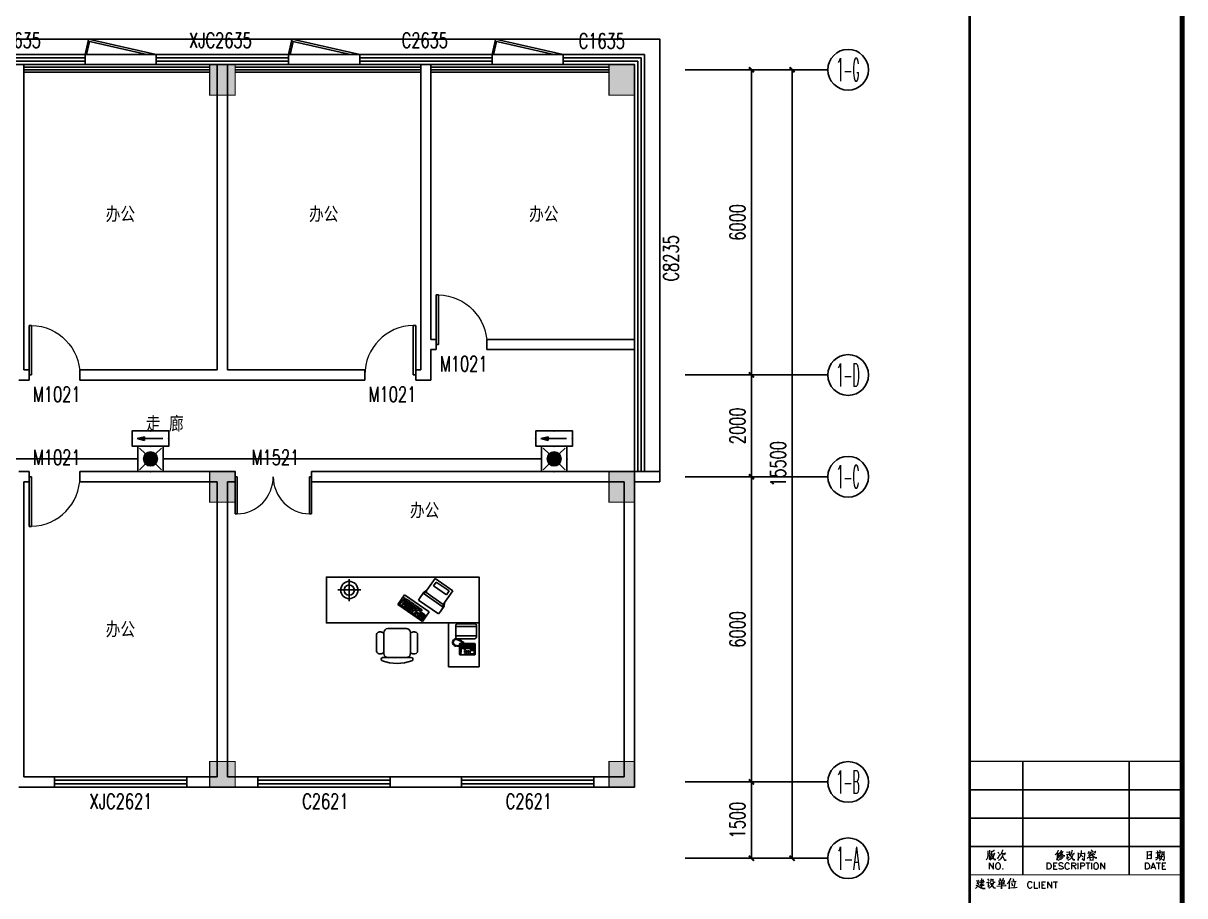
# Model space of a CAD drawing. Extents: x -6243262 to 3079315, y -2914302 to 172723.
# Drawn here: x -5692997 to -5670164, y -731494 to -714343 of the extents above; entities that cross this region are included whole.
import ezdxf
from ezdxf.enums import TextEntityAlignment as Align

# ---------------------------------------------------------------- set-up
doc = ezdxf.new("R2010")
doc.units = 0
doc.header["$LTSCALE"] = 1000
doc.linetypes.add('DASH', pattern=[0.35, 0.25, -0.1])
for name, color, linetype in [('0-柱2', 6, 'Continuous'), ('0-柱网', 2, 'Continuous'), ('0-铝板', 32, 'Continuous'), ('AXIS_TEXT', 7, 'Continuous'), ('EQUIP-应急', 3, 'Continuous'), ('fur', 253, 'Continuous'), ('PUB_TITLE', 4, 'Continuous'), ('WINDOW', 4, 'Continuous'), ('WINDOW_TEXT', 7, 'Continuous'), ('WIRE-应急', 1, 'DASH')]:
    doc.layers.add(name, color=color, linetype=linetype)
doc.styles.add('-宋体', font='', dxfattribs={"width": 0.8})
doc.styles.add('_TCH_AXIS', font='COMPLEX', dxfattribs={"bigfont": 'GBCBIG'})
doc.styles.add('_TCH_DIM', font='SIMPLEX', dxfattribs={"bigfont": 'GBCBIG'})
doc.styles.add('_TCH_DIM_T3', font='SIMPLEX', dxfattribs={"width": 0.705882, "bigfont": 'GBCBIG'})
doc.styles.add('_TCH_WINDOW', font='SIMPLEX', dxfattribs={"height": 3.5, "bigfont": 'GBCBIG'})
doc.styles.add('_TEL_DIM', font='SIMPLEX', dxfattribs={"width": 0.8, "height": 3.5, "bigfont": 'HZTXT'})
doc.styles.add('COMPLEX', font='COMPLEX')
doc.styles.get('-宋体').set_extended_font_data('SimSun')
doc.dimstyles.new('_TCH_ARCH&&100', dxfattribs={"dimtxt": 297.5, "dimasz": 100, "dimexe": 250, "dimexo": 300, "dimgap": 126.25, "dimtad": 1, "dimdec": 0, "dimzin": 0, "dimdsep": 46, "dimtxsty": '_TCH_DIM_T3', "dimblk": 'ARCHTICK', "dimcen": 0.09, "dimclrt": 7, "dimazin": 2, "dimtfac": 1, "dimtdec": 0, "dimtix": 1, "dimtmove": 2, "dimatfit": 3, "dimfxl": 0, "dimtolj": 1, "dimtzin": 0, "dimarcsym": 0})

# ---------------------------------------------------------------- blocks, each defined once
blk = doc.blocks.new('TQ')
at = {"layer": 'PUB_TITLE'}
for p, q in [((1747801, -782596), (1747801, -784828)), ((1749891, -782596), (1749891, -784828)), ((1746756, -783153), (1750936, -783153)), ((1746756, -783710), (1750936, -783710)), ((1746756, -784267), (1750936, -784267))]:
    blk.add_line(p, q, dxfattribs=at)
for points, const_width in [([(1746756, -758772), (1746756, -798756)], 48.8), ([(1746756, -782596), (1750936, -782596)], 24.4), ([(1746756, -784825), (1750936, -784825)], 24.4)]:
    blk.add_lwpolyline(points, dxfattribs=dict(at, const_width=const_width))
blk.add_lwpolyline([(1746756, -798756), (1750936, -798756), (1750936, -758772), (1746756, -758772)], close=True, dxfattribs=at)
at = {"layer": 'PUB_TITLE', "color": 140, "lineweight": 0}
for points in [[(1747112, -784352), (1747117, -784365), (1747117, -784405), (1747117, -784434), (1747113, -784460), (1747109, -784480), (1747102, -784503), (1747092, -784520), (1747083, -784532)], [(1747117, -784449), (1747151, -784446), (1747148, -784441), (1747148, -784515), (1747146, -784504), (1747146, -784491)], [(1747118, -784419), (1747166, -784413)], [(1747182, -784355), (1747186, -784372), (1747186, -784393), (1747182, -784421), (1747179, -784447), (1747174, -784470), (1747170, -784491), (1747163, -784510), (1747154, -784526), (1747145, -784537)], [(1747146, -784342), (1747150, -784352), (1747150, -784414)], [(1747198, -784417), (1747250, -784406), (1747247, -784401), (1747239, -784422), (1747228, -784449), (1747219, -784469), (1747207, -784490), (1747191, -784510), (1747174, -784524), (1747161, -784536)], [(1747245, -784345), (1747242, -784350), (1747211, -784367), (1747189, -784375)], [(1747195, -784439), (1747242, -784523), (1747273, -784524), (1747243, -784521), (1747235, -784511)], [(1747297, -784490), (1747311, -784504), (1747354, -784419)], [(1747334, -784413), (1747332, -784401), (1747313, -784378)], [(1747406, -784416), (1747406, -784427), (1747402, -784444), (1747393, -784466), (1747383, -784483), (1747373, -784502), (1747361, -784515), (1747347, -784528), (1747332, -784539), (1747321, -784546)], [(1747405, -784337), (1747403, -784347), (1747391, -784380), (1747378, -784411), (1747369, -784427), (1747358, -784441)], [(1747380, -784409), (1747382, -784409), (1747464, -784400), (1747457, -784393), (1747449, -784413), (1747434, -784434)], [(1747398, -784454), (1747411, -784474), (1747430, -784510), (1747444, -784537), (1747477, -784539), (1747446, -784532), (1747434, -784521)], [(1748498, -784339), (1748496, -784348), (1748481, -784375), (1748481, -784378), (1748468, -784398), (1748457, -784414), (1748446, -784427), (1748435, -784439)], [(1748475, -784394), (1748475, -784539), (1748472, -784526), (1748475, -784502)], [(1748592, -784474), (1748587, -784485), (1748569, -784502), (1748553, -784515), (1748536, -784523), (1748520, -784532), (1748505, -784539), (1748493, -784543)], [(1748500, -784400), (1748500, -784495), (1748498, -784483), (1748500, -784475)], [(1748542, -784373), (1748549, -784375), (1748598, -784368), (1748595, -784365), (1748578, -784388), (1748564, -784408), (1748550, -784421), (1748536, -784433), (1748521, -784444), (1748512, -784450)], [(1748557, -784342), (1748546, -784367), (1748536, -784386), (1748525, -784401), (1748523, -784405), (1748514, -784416)], [(1748577, -784454), (1748574, -784460), (1748572, -784463), (1748554, -784480), (1748550, -784482), (1748541, -784490), (1748528, -784498), (1748514, -784507)], [(1748564, -784434), (1748562, -784439), (1748561, -784441), (1748544, -784454), (1748531, -784466), (1748520, -784474)], [(1748536, -784389), (1748542, -784391), (1748607, -784450), (1748628, -784449), (1748607, -784449), (1748598, -784442)], [(1748661, -784380), (1748726, -784372), (1748720, -784367), (1748712, -784424), (1748720, -784424), (1748671, -784430), (1748668, -784416), (1748671, -784434), (1748669, -784508)], [(1748664, -784515), (1748715, -784470)], [(1748784, -784416), (1748784, -784426), (1748778, -784452), (1748771, -784467), (1748765, -784480), (1748757, -784491), (1748746, -784503), (1748735, -784515), (1748721, -784523), (1748709, -784531), (1748699, -784535), (1748689, -784537)], [(1748769, -784342), (1748766, -784361), (1748757, -784388), (1748743, -784416), (1748733, -784434), (1748726, -784447), (1748720, -784459)], [(1748735, -784441), (1748740, -784442), (1748791, -784531), (1748822, -784532), (1748793, -784528), (1748784, -784518)], [(1748743, -784419), (1748817, -784409), (1748809, -784408), (1748795, -784411)], [(1748883, -784388), (1748888, -784409), (1748893, -784526), (1748893, -784543), (1748889, -784532), (1748891, -784511)], [(1748889, -784413), (1748952, -784405), (1748955, -784405), (1749019, -784398), (1749014, -784393), (1749013, -784396), (1749013, -784430), (1749013, -784460), (1749011, -784463), (1749011, -784491), (1749011, -784495), (1749008, -784513), (1749006, -784528), (1749005, -784541), (1748969, -784508), (1749003, -784536), (1749006, -784520)], [(1748952, -784344), (1748950, -784376), (1748947, -784405), (1748947, -784408), (1748942, -784427), (1748936, -784447), (1748929, -784466), (1748924, -784475), (1748916, -784485), (1748911, -784493), (1748904, -784498)], [(1748944, -784435), (1748962, -784449), (1748977, -784462), (1748982, -784472), (1748978, -784466)], [(1749164, -784411), (1749161, -784421), (1749154, -784427), (1749134, -784449), (1749115, -784467), (1749095, -784483), (1749075, -784496), (1749064, -784503)], [(1749093, -784367), (1749095, -784380), (1749093, -784388), (1749090, -784400), (1749087, -784408), (1749087, -784401), (1749093, -784389)], [(1749133, -784394), (1749131, -784402), (1749108, -784429), (1749092, -784444)], [(1749095, -784381), (1749236, -784369), (1749231, -784367), (1749208, -784398)], [(1749118, -784478), (1749121, -784488), (1749125, -784535), (1749126, -784546), (1749120, -784535), (1749189, -784529), (1749184, -784529), (1749190, -784477), (1749195, -784480), (1749123, -784488)], [(1749145, -784337), (1749162, -784353), (1749166, -784363), (1749157, -784348)], [(1749156, -784426), (1749181, -784449), (1749207, -784474), (1749227, -784490), (1749256, -784488), (1749225, -784487), (1749211, -784477)], [(1749175, -784400), (1749203, -784419), (1749211, -784433), (1749199, -784416)], [(1750242, -784361), (1750245, -784378), (1750246, -784414), (1750249, -784452), (1750249, -784457), (1750249, -784483), (1750249, -784518), (1750249, -784507), (1750313, -784496), (1750326, -784508), (1750329, -784493), (1750329, -784474), (1750331, -784435), (1750332, -784396), (1750332, -784363), (1750334, -784368), (1750246, -784380)], [(1750249, -784439), (1750313, -784429), (1750306, -784427), (1750291, -784434)], [(1750413, -784485), (1750515, -784472), (1750510, -784470), (1750503, -784475)], [(1750450, -784495), (1750449, -784503), (1750436, -784520), (1750425, -784531), (1750413, -784539)], [(1750418, -784391), (1750515, -784381)], [(1750444, -784347), (1750447, -784357), (1750447, -784480)], [(1750449, -784419), (1750479, -784414)], [(1750450, -784447), (1750477, -784442)], [(1750477, -784490), (1750495, -784510), (1750495, -784518), (1750489, -784503)], [(1750490, -784337), (1750494, -784347), (1750489, -784475)], [(1750528, -784360), (1750533, -784378), (1750533, -784414), (1750531, -784454), (1750528, -784478), (1750520, -784504), (1750510, -784521), (1750492, -784546)], [(1750531, -784463), (1750535, -784463), (1750561, -784459)], [(1750533, -784380), (1750582, -784372), (1750577, -784367), (1750577, -784417), (1750577, -784421), (1750579, -784495), (1750577, -784523), (1750576, -784539), (1750574, -784544), (1750549, -784523), (1750572, -784537)], [(1750535, -784421), (1750563, -784416)], [(1747143, -784590), (1747143, -784716)], [(1747143, -784590), (1747226, -784716), (1747226, -784590)], [(1748276, -784590), (1748276, -784716)], [(1748276, -784590), (1748318, -784590), (1748335, -784597), (1748348, -784609), (1748354, -784620), (1748360, -784639), (1748360, -784668), (1748354, -784686), (1748348, -784698), (1748335, -784710), (1748318, -784716), (1748276, -784716)], [(1748402, -784590), (1748402, -784716)], [(1748402, -784590), (1748479, -784590)], [(1748402, -784650), (1748449, -784650)], [(1748402, -784716), (1748479, -784716)], [(1748592, -784609), (1748581, -784597), (1748562, -784590), (1748539, -784590), (1748520, -784597), (1748509, -784609), (1748509, -784620), (1748514, -784632), (1748520, -784639), (1748533, -784645), (1748569, -784656), (1748581, -784662), (1748586, -784668), (1748592, -784681), (1748592, -784698), (1748581, -784710), (1748562, -784716), (1748539, -784716), (1748520, -784710), (1748509, -784698)], [(1748718, -784620), (1748712, -784609), (1748699, -784597), (1748688, -784590), (1748664, -784590), (1748652, -784597), (1748640, -784609), (1748634, -784620), (1748628, -784639), (1748628, -784668), (1748634, -784686), (1748640, -784698), (1748652, -784710), (1748664, -784716), (1748688, -784716), (1748699, -784710), (1748712, -784698), (1748718, -784686)], [(1748759, -784590), (1748759, -784716)], [(1748759, -784590), (1748813, -784590), (1748831, -784597), (1748837, -784603), (1748843, -784614), (1748843, -784626), (1748837, -784639), (1748831, -784645), (1748813, -784650), (1748759, -784650)], [(1748801, -784650), (1748843, -784716)], [(1748885, -784590), (1748885, -784716)], [(1748933, -784590), (1748933, -784716)], [(1748933, -784590), (1748986, -784590), (1749004, -784597), (1749010, -784603), (1749016, -784614), (1749016, -784632), (1749010, -784645), (1749004, -784650), (1748986, -784656), (1748933, -784656)], [(1749040, -784590), (1749123, -784590)], [(1749082, -784590), (1749082, -784716)], [(1749153, -784590), (1749153, -784716)], [(1749332, -784590), (1749332, -784716)], [(1749332, -784590), (1749415, -784716), (1749415, -784590)], [(1750209, -784590), (1750209, -784716)], [(1750209, -784590), (1750251, -784590), (1750269, -784597), (1750281, -784609), (1750287, -784620), (1750293, -784639), (1750293, -784668), (1750287, -784686), (1750281, -784698), (1750269, -784710), (1750251, -784716), (1750209, -784716)], [(1750365, -784590), (1750317, -784716)], [(1750335, -784674), (1750394, -784674)], [(1750365, -784590), (1750412, -784716)], [(1750424, -784590), (1750508, -784590)], [(1750466, -784590), (1750466, -784716)], [(1750538, -784590), (1750538, -784716)], [(1750538, -784590), (1750615, -784590)], [(1750538, -784650), (1750585, -784650)], [(1750538, -784716), (1750615, -784716)], [(1746887, -784944), (1746931, -784939), (1746925, -784935), (1746921, -784948), (1746903, -784998), (1746900, -784994), (1746936, -784986), (1746933, -784983), (1746926, -785009), (1746920, -785033), (1746912, -785047), (1746903, -785061), (1746890, -785077), (1746879, -785088), (1746871, -785095)], [(1746941, -784967), (1747050, -784955)], [(1746956, -784942), (1747031, -784932), (1747025, -784926), (1747015, -784986), (1747020, -784985), (1746961, -784992)], [(1746956, -785016), (1747023, -785008)], [(1746987, -784896), (1746989, -784907), (1746987, -785074), (1746983, -785062), (1746987, -785047)], [(1747085, -784976), (1747130, -784970), (1747124, -784964), (1747122, -784976), (1747120, -785063), (1747112, -785070), (1747146, -785036)], [(1747110, -784907), (1747130, -784931), (1747133, -784940)], [(1747168, -784996), (1747232, -784988), (1747227, -784983), (1747220, -784996), (1747212, -785013), (1747204, -785026), (1747195, -785037), (1747182, -785052), (1747168, -785066), (1747153, -785077), (1747141, -785085), (1747132, -785090)], [(1747174, -784904), (1747176, -784919), (1747176, -784935), (1747173, -784950), (1747168, -784965), (1747161, -784975), (1747154, -784983), (1747146, -784992)], [(1747178, -784917), (1747222, -784914), (1747219, -784909), (1747214, -784922), (1747214, -784934), (1747214, -784944), (1747214, -784955), (1747215, -784960), (1747219, -784965), (1747226, -784967), (1747234, -784968), (1747245, -784968), (1747252, -784967), (1747256, -784964)], [(1747322, -784934), (1747329, -784948), (1747334, -784976), (1747334, -785005), (1747336, -785022), (1747330, -785011), (1747443, -785003), (1747431, -785001), (1747439, -784944), (1747444, -784940), (1747439, -784939), (1747438, -784942), (1747332, -784952)], [(1747342, -784899), (1747362, -784922), (1747363, -784939), (1747358, -784919)], [(1747350, -784983), (1747418, -784973)], [(1747382, -784950), (1747383, -785044), (1747385, -785090), (1747385, -785103), (1747382, -785091), (1747383, -785066)], [(1747410, -784894), (1747419, -784903), (1747414, -784901), (1747393, -784947)], [(1747559, -784894), (1747557, -784904), (1747542, -784934), (1747531, -784950), (1747512, -784981), (1747495, -785000)], [(1747536, -784945), (1747536, -785103), (1747534, -785088), (1747536, -785075)], [(1747566, -784961), (1747671, -784948)], [(1747581, -784981), (1747587, -784996), (1747595, -785016), (1747600, -785033), (1747602, -785042), (1747602, -785029), (1747594, -785014)], [(1747606, -784899), (1747617, -784924), (1747620, -784940), (1747618, -784927)], [(1747643, -784965), (1747643, -784980), (1747636, -785018), (1747630, -785046), (1747623, -785074)], [(1747983, -784990), (1747977, -784978), (1747965, -784966), (1747953, -784960), (1747929, -784960), (1747917, -784966), (1747905, -784978), (1747899, -784990), (1747893, -785008), (1747893, -785038), (1747899, -785055), (1747905, -785067), (1747917, -785080), (1747929, -785085), (1747953, -785085), (1747965, -785080), (1747977, -785067), (1747983, -785055)], [(1748024, -784960), (1748024, -785085), (1748096, -785085)], [(1748126, -784960), (1748126, -785085)], [(1748173, -784960), (1748173, -785085)], [(1748173, -784960), (1748251, -784960)], [(1748287, -784960), (1748287, -785085)], [(1748287, -784960), (1748371, -785085), (1748371, -784960)], [(1748400, -784960), (1748484, -784960)], [(1748442, -784960), (1748442, -785085)], [(1746880, -785031), (1746896, -785037), (1746909, -785042), (1746929, -785052), (1746949, -785063), (1746975, -785079), (1746997, -785088), (1747000, -785090), (1747018, -785100), (1747059, -785091), (1747058, -785091), (1747020, -785096), (1747002, -785091)], [(1746948, -785037), (1747039, -785031), (1747035, -785029), (1747030, -785033)], [(1747166, -785011), (1747170, -785011), (1747230, -785083), (1747262, -785085), (1747230, -785080), (1747222, -785074)], [(1747291, -785050), (1747477, -785034), (1747467, -785033), (1747454, -785036)], [(1747557, -785079), (1747661, -785072), (1747691, -785070)], [(1748173, -785019), (1748221, -785019)], [(1748173, -785085), (1748251, -785085)]]:
    blk.add_lwpolyline(points, dxfattribs=at)
for points in [[(1747303, -784590), (1747292, -784597), (1747280, -784609), (1747274, -784620), (1747267, -784639), (1747267, -784668), (1747274, -784686), (1747280, -784698), (1747292, -784710), (1747303, -784716), (1747328, -784716), (1747339, -784710), (1747351, -784698), (1747357, -784686), (1747363, -784668), (1747363, -784639), (1747357, -784620), (1747351, -784609), (1747339, -784597), (1747328, -784590), (1747303, -784590)], [(1747411, -784704), (1747405, -784710), (1747411, -784716), (1747417, -784710), (1747411, -784704)], [(1749230, -784590), (1749219, -784597), (1749207, -784609), (1749201, -784620), (1749195, -784639), (1749195, -784668), (1749201, -784686), (1749207, -784698), (1749219, -784710), (1749230, -784716), (1749255, -784716), (1749266, -784710), (1749278, -784698), (1749285, -784686), (1749291, -784668), (1749291, -784639), (1749285, -784620), (1749278, -784609), (1749266, -784597), (1749255, -784590), (1749230, -784590)]]:
    blk.add_lwpolyline(points, close=True, dxfattribs=at)
blk = doc.blocks.new('$plan$00002540')
at = {"layer": 'fur', "color": 0}
for p, q in [((-2554, -459), (-2554, -28)), ((-1026, -244), (-866, -13)), ((-845, -84), (-895, -156)), ((-895, -156), (-641, -332)), ((-866, -13), (-517, -253)), ((-845, -84), (-591, -259)), ((-2325, -238), (-2774, -238)), ((-1595, -527), (-1464, -337)), ((-1494, -428), (-1562, -527)), ((-1212, -623), (-1494, -428)), ((-1478, -445), (-1488, -460)), ((-1486, -416), (-1468, -390)), ((-1463, -431), (-1486, -416)), ((-1468, -390), (-1446, -406)), ((-1464, -337), (-982, -670)), ((-1446, -406), (-1463, -431)), ((-1451, -440), (-1433, -414)), ((-1375, -492), (-1451, -440)), ((-1433, -414), (-1357, -467)), ((-1189, -440), (-1160, -385)), ((-1157, -387), (-1189, -440)), ((-799, -710), (-1189, -440)), ((-1160, -385), (-1088, -281)), ((-1100, -305), (-1157, -387)), ((-1049, -284), (-1100, -305)), ((-704, -579), (-1100, -305)), ((-1088, -281), (-1026, -244)), ((-1027, -253), (-1049, -284)), ((-703, -523), (-1049, -284)), ((-517, -253), (-703, -523)), ((-591, -259), (-641, -332)), ((-1113, -860), (-1595, -527)), ((-1562, -527), (-1534, -546)), ((-1534, -546), (-1521, -527)), ((-1521, -527), (-1505, -538)), ((-1505, -538), (-1518, -557)), ((-1518, -557), (-1331, -686)), ((-1495, -517), (-1508, -536)), ((-1491, -491), (-1504, -510)), ((-1504, -510), (-1495, -517)), ((-1482, -465), (-1497, -487)), ((-1497, -487), (-1491, -491)), ((-1489, -577), (-1476, -558)), ((-1488, -460), (-1482, -465)), ((-1488, -521), (-1304, -648)), ((-1485, -496), (-1288, -631)), ((-1481, -470), (-1266, -619)), ((-1476, -558), (-1343, -650)), ((-1357, -467), (-1375, -492)), ((-1365, -499), (-1348, -473)), ((-1289, -551), (-1365, -499)), ((-1343, -650), (-1356, -669)), ((-1348, -473), (-1272, -526)), ((-1331, -686), (-1318, -667)), ((-1318, -667), (-1295, -683)), ((-1312, -666), (-1299, -647)), ((-1295, -683), (-1309, -702)), ((-1299, -647), (-1290, -654)), ((-1290, -654), (-1279, -638)), ((-1272, -526), (-1289, -551)), ((-1283, -556), (-1265, -530)), ((-1203, -610), (-1283, -556)), ((-1280, -721), (-1212, -623)), ((-1279, -638), (-1266, -647)), ((-1266, -647), (-1253, -628)), ((-1265, -530), (-1186, -585)), ((-1259, -623), (-1246, -604)), ((-1253, -628), (-1259, -623)), ((-1234, -669), (-1206, -627)), ((-1174, -710), (-1234, -669)), ((-1206, -627), (-1146, -669)), ((-1186, -585), (-1203, -610)), ((-1202, -771), (-1136, -676)), ((-1197, -615), (-1180, -589)), ((-1137, -656), (-1197, -615)), ((-1180, -589), (-1119, -631)), ((-1146, -669), (-1174, -710)), ((-1119, -631), (-1137, -656)), ((-1136, -676), (-1060, -728)), ((-982, -670), (-1113, -860)), ((-756, -660), (-799, -710)), ((-761, -661), (-799, -710)), ((-704, -579), (-761, -661)), ((-685, -559), (-756, -660)), ((-703, -523), (-704, -579)), ((-681, -491), (-685, -559)), ((-1309, -702), (-1280, -721)), ((-1274, -726), (-1258, -704)), ((-1213, -767), (-1274, -726)), ((-1258, -704), (-1239, -717)), ((-1239, -717), (-1226, -698)), ((-1226, -698), (-1204, -713)), ((-1204, -713), (-1217, -732)), ((-1217, -732), (-1198, -745)), ((-1198, -745), (-1213, -767)), ((-1126, -823), (-1202, -771)), ((-1188, -757), (-1153, -781)), ((-1178, -736), (-1124, -773)), ((-1153, -781), (-1164, -797)), ((-1159, -716), (-1108, -751)), ((-1149, -695), (-1095, -732)), ((-1145, -810), (-1092, -734)), ((-1060, -728), (-1126, -823)), ((-1121, -775), (-1105, -786)), ((-1092, -734), (-1076, -745)), ((0, -885), (-600, -885)), ((-80, -903), (-428, -903)), ((-1963, -1065), (-1923, -1065)), ((-1871, -1117), (-1871, -1076)), ((-1871, -1440), (-1871, -1117)), ((-1871, -1117), (-1871, -1440)), ((-1794, -999), (-1428, -999)), ((-1351, -1076), (-1351, -1117)), ((-1351, -1117), (-1351, -1440)), ((-1351, -1440), (-1351, -1117)), ((-1300, -1065), (-1260, -1065)), ((-1208, -1117), (-1208, -1440)), ((-455, -930), (-455, -1170)), ((-53, -958), (-451, -958)), ((-54, -1170), (-53, -930)), ((-525, -1263), (-523, -1255)), ((-511, -1268), (-525, -1263)), ((-524, -1271), (-511, -1268)), ((-523, -1278), (-524, -1271)), ((-523, -1255), (-511, -1254)), ((-511, -1283), (-523, -1278)), ((-523, -1289), (-511, -1283)), ((-520, -1298), (-523, -1289)), ((-520, -1244), (-516, -1237)), ((-511, -1254), (-520, -1244)), ((-506, -1297), (-520, -1298)), ((-516, -1237), (-503, -1238)), ((-515, -1229), (-508, -1222)), ((-503, -1238), (-515, -1229)), ((-515, -1307), (-506, -1297)), ((-509, -1315), (-515, -1307)), ((-498, -1313), (-509, -1315)), ((-508, -1222), (-497, -1228)), ((-496, -1236), (-507, -1261)), ((-507, -1261), (-505, -1287)), ((-505, -1287), (-493, -1310)), ((-505, -1323), (-498, -1313)), ((-497, -1330), (-505, -1323)), ((-502, -1216), (-497, -1210)), ((-497, -1228), (-502, -1216)), ((-497, -1210), (-485, -1216)), ((-485, -1324), (-497, -1330)), ((-478, -1217), (-496, -1236)), ((-493, -1310), (-472, -1326)), ((-489, -1203), (-480, -1200)), ((-485, -1216), (-489, -1203)), ((-488, -1337), (-485, -1324)), ((-478, -1342), (-488, -1337)), ((-480, -1200), (-469, -1210)), ((-445, -1211), (-478, -1217)), ((-468, -1330), (-478, -1342)), ((-472, -1326), (-445, -1329)), ((-469, -1197), (-460, -1195)), ((-469, -1210), (-469, -1197)), ((-467, -1344), (-468, -1330)), ((-455, -1345), (-467, -1344)), ((-460, -1195), (-454, -1206)), ((-448, -1333), (-455, -1345)), ((-454, -1206), (-450, -1193)), ((-54, -1143), (-451, -1143)), ((-450, -1193), (-439, -1195)), ((-446, -1345), (-448, -1333)), ((-435, -1345), (-446, -1345)), ((-404, -1225), (-445, -1211)), ((-445, -1329), (-435, -1327)), ((-439, -1195), (-439, -1207)), ((-439, -1207), (-430, -1198)), ((-435, -1327), (-429, -1335)), ((-430, -1340), (-435, -1345)), ((-430, -1198), (-420, -1201)), ((-428, -1341), (-430, -1340)), ((-429, -1335), (-418, -1334)), ((-428, -1197), (-81, -1197)), ((-417, -1341), (-428, -1341)), ((-420, -1201), (-421, -1215)), ((-421, -1215), (-416, -1202)), ((-418, -1334), (-407, -1336)), ((-396, -1346), (-417, -1341)), ((-416, -1202), (-403, -1206)), ((-407, -1336), (-387, -1341)), ((-403, -1206), (-404, -1219)), ((-404, -1219), (-392, -1211)), ((-379, -1239), (-404, -1225)), ((-375, -1351), (-396, -1346)), ((-392, -1211), (-385, -1216)), ((-385, -1216), (-388, -1228)), ((-388, -1228), (-377, -1222)), ((-387, -1341), (-373, -1344)), ((-377, -1291), (-382, -1296)), ((-382, -1296), (-382, -1342)), ((-382, -1349), (-382, -1510)), ((-376, -1238), (-379, -1239)), ((-377, -1222), (-368, -1226)), ((-82, -1291), (-377, -1291)), ((-375, -1241), (-376, -1238)), ((-357, -1250), (-375, -1241)), ((-356, -1351), (-375, -1351)), ((-373, -1344), (-356, -1345)), ((-368, -1226), (-371, -1238)), ((-371, -1238), (-362, -1230)), ((-352, -1309), (-365, -1319)), ((-365, -1319), (-365, -1344)), ((-365, -1351), (-365, -1381)), ((-362, -1230), (-352, -1235)), ((-362, -1324), (-358, -1315)), ((-362, -1345), (-362, -1324)), ((-335, -1334), (-362, -1324)), ((-362, -1375), (-362, -1351)), ((-335, -1364), (-362, -1375)), ((-358, -1315), (-350, -1313)), ((-352, -1235), (-357, -1246)), ((-357, -1246), (-347, -1237)), ((-321, -1271), (-357, -1250)), ((-356, -1345), (-356, -1351)), ((-95, -1309), (-352, -1309)), ((-350, -1313), (-292, -1313)), ((-350, -1313), (-330, -1332)), ((-350, -1386), (-330, -1366)), ((-347, -1237), (-340, -1241)), ((-340, -1241), (-344, -1253)), ((-344, -1253), (-332, -1246)), ((-330, -1332), (-335, -1334)), ((-335, -1334), (-335, -1364)), ((-330, -1366), (-335, -1364)), ((-332, -1246), (-325, -1250)), ((-118, -1332), (-330, -1332)), ((-118, -1366), (-330, -1366)), ((-325, -1250), (-329, -1261)), ((-329, -1261), (-317, -1254)), ((-316, -1266), (-321, -1271)), ((-317, -1254), (-313, -1256)), ((-316, -1271), (-316, -1266)), ((-314, -1273), (-316, -1271)), ((-310, -1279), (-314, -1273)), ((-313, -1256), (-311, -1261)), ((-311, -1261), (-311, -1268)), ((-311, -1268), (-303, -1274)), ((-306, -1284), (-310, -1279)), ((-305, -1291), (-306, -1284)), ((-303, -1274), (-300, -1280)), ((-300, -1280), (-298, -1291)), ((-292, -1313), (-281, -1317)), ((-281, -1317), (-270, -1324)), ((-270, -1324), (-255, -1326)), ((-255, -1326), (-193, -1326)), ((-178, -1324), (-193, -1326)), ((-168, -1317), (-178, -1324)), ((-157, -1313), (-168, -1317)), ((-99, -1313), (-157, -1313)), ((-99, -1313), (-118, -1332)), ((-118, -1332), (-114, -1334)), ((-118, -1366), (-114, -1364)), ((-99, -1386), (-118, -1366)), ((-114, -1334), (-86, -1324)), ((-114, -1334), (-114, -1364)), ((-114, -1364), (-86, -1375)), ((-91, -1315), (-99, -1313)), ((-84, -1319), (-95, -1309)), ((-86, -1324), (-91, -1315)), ((-86, -1375), (-86, -1324)), ((-84, -1384), (-84, -1319)), ((-78, -1296), (-82, -1291)), ((-78, -1510), (-78, -1296)), ((-1923, -1492), (-1963, -1492)), ((-1871, -1490), (-1871, -1440)), ((-1794, -1567), (-1428, -1567)), ((-1428, -1567), (-1794, -1567)), ((-1351, -1440), (-1351, -1490)), ((-1260, -1492), (-1300, -1492)), ((-382, -1510), (-377, -1514)), ((-377, -1514), (-82, -1514)), ((-367, -1428), (-367, -1407)), ((-367, -1407), (-354, -1407)), ((-354, -1428), (-367, -1428)), ((-367, -1458), (-367, -1437)), ((-367, -1437), (-354, -1437)), ((-354, -1458), (-367, -1458)), ((-367, -1488), (-367, -1467)), ((-367, -1467), (-354, -1467)), ((-354, -1488), (-367, -1488)), ((-365, -1381), (-354, -1392)), ((-362, -1375), (-358, -1384)), ((-358, -1384), (-350, -1386)), ((-354, -1392), (-95, -1392)), ((-354, -1407), (-354, -1428)), ((-354, -1437), (-354, -1458)), ((-354, -1467), (-354, -1488)), ((-350, -1386), (-292, -1386)), ((-292, -1386), (-281, -1381)), ((-273, -1405), (-285, -1405)), ((-285, -1405), (-285, -1422)), ((-285, -1422), (-273, -1422)), ((-273, -1435), (-285, -1435)), ((-285, -1435), (-285, -1448)), ((-285, -1448), (-273, -1448)), ((-285, -1456), (-285, -1469)), ((-273, -1456), (-285, -1456)), ((-285, -1469), (-273, -1469)), ((-273, -1478), (-285, -1478)), ((-285, -1478), (-285, -1491)), ((-285, -1491), (-273, -1491)), ((-281, -1381), (-270, -1375)), ((-273, -1422), (-273, -1405)), ((-273, -1448), (-273, -1435)), ((-273, -1469), (-273, -1456)), ((-273, -1491), (-273, -1478)), ((-270, -1375), (-255, -1373)), ((-262, -1435), (-262, -1448)), ((-249, -1435), (-262, -1435)), ((-262, -1448), (-249, -1448)), ((-262, -1456), (-262, -1469)), ((-249, -1456), (-262, -1456)), ((-262, -1469), (-249, -1469)), ((-249, -1478), (-262, -1478)), ((-262, -1478), (-262, -1491)), ((-262, -1491), (-249, -1491)), ((-255, -1373), (-193, -1373)), ((-249, -1448), (-249, -1435)), ((-249, -1469), (-249, -1456)), ((-249, -1491), (-249, -1478)), ((-225, -1435), (-238, -1435)), ((-238, -1435), (-238, -1448)), ((-238, -1448), (-225, -1448)), ((-225, -1456), (-238, -1456)), ((-238, -1456), (-238, -1469)), ((-238, -1469), (-225, -1469)), ((-225, -1478), (-238, -1478)), ((-238, -1478), (-238, -1491)), ((-238, -1491), (-225, -1491)), ((-225, -1448), (-225, -1435)), ((-225, -1469), (-225, -1456)), ((-225, -1491), (-225, -1478)), ((-202, -1435), (-215, -1435)), ((-215, -1435), (-215, -1448)), ((-215, -1448), (-202, -1448)), ((-215, -1456), (-215, -1469)), ((-202, -1456), (-215, -1456)), ((-215, -1469), (-202, -1469)), ((-202, -1478), (-215, -1478)), ((-215, -1478), (-215, -1491)), ((-215, -1491), (-202, -1491)), ((-202, -1448), (-202, -1435)), ((-202, -1469), (-202, -1456)), ((-202, -1491), (-202, -1478)), ((-178, -1375), (-193, -1373)), ((-168, -1381), (-178, -1375)), ((-97, -1431), (-176, -1431)), ((-176, -1431), (-176, -1493)), ((-176, -1493), (-97, -1493)), ((-172, -1424), (-172, -1407)), ((-172, -1407), (-166, -1407)), ((-166, -1424), (-172, -1424)), ((-157, -1386), (-168, -1381)), ((-166, -1407), (-166, -1424)), ((-159, -1424), (-159, -1407)), ((-159, -1407), (-153, -1407)), ((-153, -1424), (-159, -1424)), ((-99, -1386), (-157, -1386)), ((-153, -1407), (-153, -1424)), ((-146, -1407), (-140, -1407)), ((-146, -1424), (-146, -1407)), ((-140, -1424), (-146, -1424)), ((-140, -1407), (-140, -1424)), ((-133, -1424), (-133, -1407)), ((-133, -1407), (-127, -1407)), ((-127, -1424), (-133, -1424)), ((-127, -1407), (-127, -1424)), ((-121, -1424), (-121, -1407)), ((-121, -1407), (-114, -1407)), ((-114, -1424), (-121, -1424)), ((-114, -1407), (-114, -1424)), ((-108, -1424), (-108, -1407)), ((-108, -1407), (-101, -1407)), ((-101, -1424), (-108, -1424)), ((-101, -1407), (-101, -1424)), ((-91, -1384), (-99, -1386)), ((-97, -1493), (-97, -1431)), ((-95, -1392), (-84, -1384)), ((-86, -1375), (-91, -1384)), ((-82, -1514), (-78, -1510))]:
    blk.add_line(p, q, dxfattribs=at)
blk.add_lwpolyline([(-600, -885), (-600, -1748), (0, -1748), (0, 15), (-3000, 15), (-3000, -885)], close=True, dxfattribs=at)
for points in [[(-2014, -1117), (-2014, -1440, 0.414214), (-1963, -1492)], [(-1869, -1510, 0.339745), (-1794, -1567), (-1903, -1567, 0.699615), (-1903, -1631, 0.178157), (-1321, -1630, 0.836418), (-1332, -1567), (-1351, -1567), (-1428, -1567, 0.339745), (-1354, -1510)]]:
    blk.add_lwpolyline(points, format="xyb", dxfattribs=at)
for radius in [169, 101]:
    blk.add_circle((-2552, -241), radius, dxfattribs=at)
for centre, radius, start, end in [((-428, -930), 27, 89.9986, 180), ((-80, -930), 27, 359.9447, 89.9986), ((-1963, -1117), 51.4, 90, 180), ((-1923, -1117), 51.4, 0, 90), ((-1794, -1076), 77, 90, 180), ((-1428, -1076), 77, 0, 90), ((-1300, -1117), 51.4, 180, 180), ((-1300, -1117), 51.4, 90, 180), ((-1260, -1117), 51.4, 0, 90), ((-428, -1170), 27, 180, 269.9986), ((-81, -1170), 27, 269.9986, 359.9447), ((-1923, -1440), 51.4, 0, 0), ((-1923, -1440), 51.4, 270, 0), ((-1794, -1490), 77, 180, 194.9402), ((-1428, -1490), 77, 345.0598, 0), ((-1300, -1440), 51.4, 180, 270), ((-1260, -1440), 51.4, 270, 0)]:
    blk.add_arc(centre, radius, start, end, dxfattribs=at)
blk = doc.blocks.new('1#柱网')
at = {"layer": '0-柱网'}
for points in [[(525855, 93967), (525855, 93367), (526355, 93367), (526355, 93967)], [(533705, 93967), (533705, 93367), (534205, 93367), (534205, 93967)], [(525855, 85967), (525855, 85367), (526355, 85367), (526355, 85967)], [(533705, 85967), (533705, 85367), (534205, 85367), (534205, 85967)], [(525855, 80267), (525855, 79767), (526355, 79767), (526355, 80267)], [(533705, 80267), (533705, 79767), (534205, 79767), (534205, 80267)]]:
    blk.add_hatch(color=0, dxfattribs=at).paths.add_polyline_path(points)
at = {"layer": '0-柱网', "color": 0, "const_width": 20}
for points in [[(525855, 93967), (525855, 93367), (526355, 93367), (526355, 93967), (525855, 93967)], [(533705, 93967), (533705, 93367), (534205, 93367), (534205, 93967), (533705, 93967)], [(525855, 85967), (525855, 85367), (526355, 85367), (526355, 85967), (525855, 85967)], [(533705, 85967), (533705, 85367), (534205, 85367), (534205, 85967), (533705, 85967)], [(525855, 80267), (525855, 79767), (526355, 79767), (526355, 80267), (525855, 80267)], [(533705, 80267), (533705, 79767), (534205, 79767), (534205, 80267), (533705, 80267)]]:
    blk.add_lwpolyline(points, dxfattribs=at)
blk = doc.blocks.new('A$C22252488')
at = {"layer": '0-铝板', "color": 0}
blk.add_lwpolyline([(1218, 0), (60, 261), (69, 300), (1400, 0)], dxfattribs=at)
at = {"layer": 'WINDOW', "color": 0}
for points in [[(0, 0), (60, 261)], [(31, 0), (90, 254)]]:
    blk.add_lwpolyline(points, dxfattribs=at)
blk = doc.blocks.new('$WINLIB2D$00000001')
at = {"color": 0}
for points in [[(-0.5, 0.5), (-0.5, -0.5)], [(-0.5, 0.5), (0.5, 0.5)], [(0.5, -0.5), (0.5, 0.5)], [(0.5, 0.1667), (-0.5, 0.1667)], [(0.5, -0.1667), (-0.5, -0.1667)], [(-0.5, -0.5), (0.5, -0.5)]]:
    blk.add_lwpolyline(points, dxfattribs=at)
blk = doc.blocks.new('$DorLib2D$00000001')
at = {"color": 0}
for p, q in [((0.45, 0.975), (0.5, 0.975)), ((0.45, 0), (0.45, 0.975)), ((0.5, 0), (0.5, 0.975)), ((0.5, 0), (0.45, 0))]:
    blk.add_line(p, q, dxfattribs=at)
at = {"color": 0, "lineweight": 13}
blk.add_arc((0.475, 0), 0.975, 91.4693, 180, dxfattribs=at)
blk = doc.blocks.new('_AXISO')
at = {"color": 0}
blk.add_circle((0, 0), 0.5, dxfattribs=at)
at = {"layer": 'AXIS_TEXT', "color": 0, "style": 'COMPLEX', "width": 1.041667}
blk.add_attdef('A', text='', height=0.56, dxfattribs=at).set_placement((-0.25, -0.28), (0.25, -0.28), align=Align.FIT)
blk = doc.blocks.new('_ArchTick')
at = {"color": 0, "linetype": 'ByBlock', "const_width": 0.4}
blk.add_lwpolyline([(-0.5, -0.5), (0.5, 0.5)], dxfattribs=at)
blk = doc.blocks.new('*D641')
at = {"layer": '0-柱2', "color": 0, "lineweight": -2, "transparency": 16777216}
for p, q in [((1473141, -841337), (1475191, -841337)), ((1474941, -856837), (1474941, -841337)), ((1473141, -856837), (1475191, -856837))]:
    blk.add_line(p, q, dxfattribs=at)
at = {"layer": 'Defpoints', "color": 0, "transparency": 16777216}
for p in [(1472841, -841337), (1474941, -841337), (1472841, -856837)]:
    blk.add_point(p, dxfattribs=at)
at = {"layer": '0-柱2', "color": 0, "lineweight": -2, "transparency": 16777216, "xscale": 100, "yscale": 100, "zscale": 100}
for p, rotation in [((1474941, -841337), 90), ((1474941, -856837), 270)]:
    blk.add_blockref('_ArchTick', p, dxfattribs=dict(at, rotation=rotation))
at = {"layer": '0-柱2', "color": 7, "transparency": 16777216, "insert": (1474666, -849087), "char_height": 297.5, "attachment_point": 5, "rotation": 90, "style": '_TCH_DIM_T3'}
blk.add_mtext('\\A1;15500', dxfattribs=at)
blk = doc.blocks.new('*D642')
at = {"layer": '0-柱2', "color": 0, "lineweight": -2, "transparency": 16777216}
for p, q in [((1473141, -855337), (1474391, -855337)), ((1474141, -856837), (1474141, -855337)), ((1473141, -856837), (1474391, -856837))]:
    blk.add_line(p, q, dxfattribs=at)
at = {"layer": 'Defpoints', "color": 0, "transparency": 16777216}
for p in [(1472841, -855337), (1474141, -855337), (1472841, -856837)]:
    blk.add_point(p, dxfattribs=at)
at = {"layer": '0-柱2', "color": 0, "lineweight": -2, "transparency": 16777216, "xscale": 100, "yscale": 100, "zscale": 100}
for p, rotation in [((1474141, -855337), 90), ((1474141, -856837), 270)]:
    blk.add_blockref('_ArchTick', p, dxfattribs=dict(at, rotation=rotation))
at = {"layer": '0-柱2', "color": 7, "transparency": 16777216, "insert": (1473866, -856087), "char_height": 297.5, "attachment_point": 5, "rotation": 90, "style": '_TCH_DIM_T3'}
blk.add_mtext('\\A1;1500', dxfattribs=at)
blk = doc.blocks.new('*D643')
at = {"layer": '0-柱2', "color": 0, "lineweight": -2, "transparency": 16777216}
for p, q in [((1473141, -849337), (1474391, -849337)), ((1474141, -855337), (1474141, -849337)), ((1473141, -855337), (1474391, -855337))]:
    blk.add_line(p, q, dxfattribs=at)
at = {"layer": 'Defpoints', "color": 0, "transparency": 16777216}
for p in [(1472841, -849337), (1474141, -849337), (1472841, -855337)]:
    blk.add_point(p, dxfattribs=at)
at = {"layer": '0-柱2', "color": 0, "lineweight": -2, "transparency": 16777216, "xscale": 100, "yscale": 100, "zscale": 100}
for p, rotation in [((1474141, -849337), 90), ((1474141, -855337), 270)]:
    blk.add_blockref('_ArchTick', p, dxfattribs=dict(at, rotation=rotation))
at = {"layer": '0-柱2', "color": 7, "transparency": 16777216, "insert": (1473866, -852337), "char_height": 297.5, "attachment_point": 5, "rotation": 90, "style": '_TCH_DIM_T3'}
blk.add_mtext('\\A1;6000', dxfattribs=at)
blk = doc.blocks.new('*D644')
at = {"layer": '0-柱2', "color": 0, "lineweight": -2, "transparency": 16777216}
for p, q in [((1473141, -847337), (1474391, -847337)), ((1474141, -849337), (1474141, -847337)), ((1473141, -849337), (1474391, -849337))]:
    blk.add_line(p, q, dxfattribs=at)
at = {"layer": 'Defpoints', "color": 0, "transparency": 16777216}
for p in [(1472841, -847337), (1474141, -847337), (1472841, -849337)]:
    blk.add_point(p, dxfattribs=at)
at = {"layer": '0-柱2', "color": 0, "lineweight": -2, "transparency": 16777216, "xscale": 100, "yscale": 100, "zscale": 100}
for p, rotation in [((1474141, -847337), 90), ((1474141, -849337), 270)]:
    blk.add_blockref('_ArchTick', p, dxfattribs=dict(at, rotation=rotation))
at = {"layer": '0-柱2', "color": 7, "transparency": 16777216, "insert": (1473866, -848337), "char_height": 297.5, "attachment_point": 5, "rotation": 90, "style": '_TCH_DIM_T3'}
blk.add_mtext('\\A1;2000', dxfattribs=at)
blk = doc.blocks.new('*D645')
at = {"layer": '0-柱2', "color": 0, "lineweight": -2, "transparency": 16777216}
for p, q in [((1473141, -841337), (1474391, -841337)), ((1474141, -847337), (1474141, -841337)), ((1473141, -847337), (1474391, -847337))]:
    blk.add_line(p, q, dxfattribs=at)
at = {"layer": 'Defpoints', "color": 0, "transparency": 16777216}
for p in [(1472841, -841337), (1474141, -841337), (1472841, -847337)]:
    blk.add_point(p, dxfattribs=at)
at = {"layer": '0-柱2', "color": 0, "lineweight": -2, "transparency": 16777216, "xscale": 100, "yscale": 100, "zscale": 100}
for p, rotation in [((1474141, -841337), 90), ((1474141, -847337), 270)]:
    blk.add_blockref('_ArchTick', p, dxfattribs=dict(at, rotation=rotation))
at = {"layer": '0-柱2', "color": 7, "transparency": 16777216, "insert": (1473866, -844337), "char_height": 297.5, "attachment_point": 5, "rotation": 90, "style": '_TCH_DIM_T3'}
blk.add_mtext('\\A1;6000', dxfattribs=at)
blk = doc.blocks.new('$DorLib2D$00000002')
at = {"color": 0}
for p, q in [((-0.5, 0), (-0.5, 0.4875)), ((-0.475, 0.4875), (-0.5, 0.4875)), ((-0.475, 0), (-0.475, 0.4875)), ((0.475, 0), (0.475, 0.4875)), ((0.475, 0.4875), (0.5, 0.4875)), ((0.5, 0), (0.5, 0.4875)), ((-0.5, 0), (-0.475, 0)), ((0.5, 0), (0.475, 0))]:
    blk.add_line(p, q, dxfattribs=at)
at = {"color": 0, "lineweight": 13}
for centre, start, end in [((-0.4875, 0), 0, 88.53072), ((0.4875, 0), 91.46928, 180)]:
    blk.add_arc(centre, 0.4875, start, end, dxfattribs=at)
blk = doc.blocks.new('$equip$00002604')
blk.add_hatch(color=256).paths.add_polyline_path([(0.275, 0.5, 1), (-0.274, 0.5, 1)])
for p, q in [((-0.429, 0.929), (-0.194, 0.694)), ((0.194, 0.694), (0.429, 0.929)), ((-0.429, 0.071), (-0.194, 0.306)), ((0.194, 0.306), (0.429, 0.071))]:
    blk.add_line(p, q)
at = {"const_width": 0.04}
blk.add_lwpolyline([(-0.5, 1), (-0.5, 0), (0.5, 0), (0.5, 1), (-0.5, 1), (-0.5, 0)], dxfattribs=at)
blk.add_lwpolyline([(-0.5, 1), (-0.5, 0), (0.5, 0), (0.5, 1)], close=True)
blk.add_circle((0, 0.5), 0.275)
for p in [(0, 1), (-0.5, 0.5), (0.5, 0.5), (0, 0)]:
    blk.add_point(p)
at = {"color": 7, "style": '_TEL_DIM', "flags": 1}
blk.add_attdef('A', text='', height=0.000025, dxfattribs=at).set_placement((0, 0), align=Align.MIDDLE_CENTER)
blk = doc.blocks.new('$equip$00002541')
blk.add_hatch(color=256).paths.add_polyline_path([(-0.24, 0.372), (-0.528, 0.3), (-0.24, 0.228)])
for p, q in [((-0.72, 0.6), (-0.72, 0)), ((0.72, 0.6), (-0.72, 0.6)), ((0.72, 0), (0.72, 0.6)), ((-0.72, 0), (0.72, 0)), ((-0.24, 0.372), (-0.528, 0.3)), ((-0.528, 0.3), (-0.24, 0.228)), ((-0.24, 0.372), (-0.24, 0.228))]:
    blk.add_line(p, q)
at = {"color": 7}
blk.add_line((-0.48, 0.3), (0.48, 0.3), dxfattribs=at)
at = {"const_width": 0.04}
blk.add_lwpolyline([(-0.72, 0.6), (-0.72, 0), (0.72, 0), (0.72, 0.6), (-0.72, 0.6), (-0.72, 0)], dxfattribs=at)
for p in [(0, 0.6), (-0.72, 0.3), (0, 0), (0.72, 0.3)]:
    blk.add_point(p)
at = {"color": 7, "style": '_TEL_DIM', "flags": 1}
blk.add_attdef('A', text='', height=0.00002, dxfattribs=at).set_placement((0, 0), align=Align.MIDDLE_CENTER)
blk = doc.blocks.new('4235234')
at = {"layer": '0-柱2', "color": 8}
for p, q in [((1462441.3, -841037.1), (1461041.3, -841037.1)), ((1461041.3, -841037.1), (1461041.3, -841237.1)), ((1462441.3, -841237.1), (1462441.3, -841037.1)), ((1466441.3, -841037.1), (1465041.3, -841037.1)), ((1465041.3, -841037.1), (1465041.3, -841237.1)), ((1466441.3, -841237.1), (1466441.3, -841037.1)), ((1470441.3, -841037.1), (1469041.3, -841037.1)), ((1469041.3, -841037.1), (1469041.3, -841237.1)), ((1472041.3, -841037.1), (1470441.3, -841037.1)), ((1470441.3, -841237.1), (1470441.3, -841037.1)), ((1471974.6, -841103.7), (1470441.3, -841103.7)), ((1471908, -841170.4), (1470441.3, -841170.4)), ((1471908, -849237.1), (1471908, -841170.4)), ((1471974.6, -849237.1), (1471974.6, -841103.7)), ((1472041.3, -849237.1), (1472041.3, -841037.1)), ((1459641.3, -841237.1), (1459841.3, -841237.1)), ((1459841.3, -847237.1), (1459841.3, -841237.1)), ((1461041.3, -841237.1), (1462441.3, -841237.1)), ((1463641.3, -847237.1), (1463641.3, -841237.1)), ((1463641.3, -841237.1), (1463841.3, -841237.1)), ((1463841.3, -847237.1), (1463841.3, -841237.1)), ((1465041.3, -841237.1), (1466441.3, -841237.1)), ((1467641.3, -846737.1), (1467641.3, -841237.1)), ((1467641.3, -841237.1), (1467841.3, -841237.1)), ((1467841.3, -846637.1), (1467841.3, -841237.1)), ((1469041.3, -841237.1), (1470441.3, -841237.1)), ((1471841.3, -841237.1), (1470441.3, -841237.1)), ((1471841.3, -849237.1), (1471841.3, -841237.1)), ((1472841.3, -841337.1), (1475641.3, -841337.1)), ((1467941.3, -846637.1), (1467841.3, -846637.1)), ((1467941.3, -846837.1), (1467941.3, -846637.1)), ((1471841.3, -846637.1), (1468941.3, -846637.1)), ((1468941.3, -846637.1), (1468941.3, -846837.1)), ((1471841.3, -846837.1), (1471841.3, -846637.1)), ((1467641.3, -847237.1), (1467641.3, -846737.1)), ((1467841.3, -846837.1), (1467941.3, -846837.1)), ((1467841.3, -847437.1), (1467841.3, -846837.1)), ((1468941.3, -846837.1), (1471841.3, -846837.1)), ((1459941.3, -847237.1), (1459841.3, -847237.1)), ((1459941.3, -847437.1), (1459941.3, -847237.1)), ((1463641.3, -847237.1), (1460941.3, -847237.1)), ((1460941.3, -847237.1), (1460941.3, -847437.1)), ((1466541.3, -847237.1), (1463841.3, -847237.1)), ((1466541.3, -847437.1), (1466541.3, -847237.1)), ((1467641.3, -847237.1), (1467541.3, -847237.1)), ((1467541.3, -847237.1), (1467541.3, -847437.1)), ((1472841.3, -847337.1), (1475641.3, -847337.1)), ((1459741.3, -847437.1), (1459941.3, -847437.1)), ((1460941.3, -847437.1), (1463741.3, -847437.1)), ((1463741.3, -847437.1), (1466541.3, -847437.1)), ((1467541.3, -847437.1), (1467841.3, -847437.1)), ((1459941.3, -849237.1), (1459741.3, -849237.1)), ((1459941.3, -849437.1), (1459941.3, -849237.1)), ((1463741.3, -849237.1), (1460941.3, -849237.1)), ((1460941.3, -849237.1), (1460941.3, -849437.1)), ((1463991.3, -849237.1), (1463741.3, -849237.1)), ((1463991.3, -849437.1), (1463991.3, -849237.1)), ((1471841.3, -849237.1), (1465491.3, -849237.1)), ((1465491.3, -849237.1), (1465491.3, -849437.1)), ((1471841.3, -855437.1), (1471841.3, -849237.1)), ((1472341.3, -849237.1), (1471841.3, -849237.1)), ((1471841.3, -849437.1), (1471841.3, -849237.1)), ((1472341.3, -849437.1), (1472341.3, -849237.1)), ((1472841.3, -849337.1), (1475641.3, -849337.1)), ((1459841.3, -855237.1), (1459841.3, -849437.1)), ((1459841.3, -849437.1), (1459941.3, -849437.1)), ((1460941.3, -849437.1), (1463641.3, -849437.1)), ((1463641.3, -855237.1), (1463641.3, -849437.1)), ((1463841.3, -855237.1), (1463841.3, -849437.1)), ((1463841.3, -849437.1), (1463991.3, -849437.1)), ((1465491.3, -849437.1), (1471641.3, -849437.1)), ((1471641.3, -855237.1), (1471641.3, -849437.1)), ((1472341.3, -849437.1), (1471841.3, -849437.1)), ((1460441.3, -855237.1), (1459841.3, -855237.1)), ((1460441.3, -855437.1), (1460441.3, -855237.1)), ((1463641.3, -855237.1), (1463041.3, -855237.1)), ((1463041.3, -855237.1), (1463041.3, -855437.1)), ((1464441.3, -855237.1), (1463841.3, -855237.1)), ((1464441.3, -855437.1), (1464441.3, -855237.1)), ((1468441.3, -855237.1), (1467041.3, -855237.1)), ((1467041.3, -855237.1), (1467041.3, -855437.1)), ((1468441.3, -855437.1), (1468441.3, -855237.1)), ((1471641.3, -855237.1), (1471041.3, -855237.1)), ((1471041.3, -855237.1), (1471041.3, -855437.1)), ((1459741.3, -855437.1), (1460441.3, -855437.1)), ((1463041.3, -855437.1), (1463741.3, -855437.1)), ((1463741.3, -855437.1), (1464441.3, -855437.1)), ((1467041.3, -855437.1), (1468441.3, -855437.1)), ((1471041.3, -855437.1), (1471841.3, -855437.1)), ((1472841.3, -855337.1), (1475641.3, -855337.1)), ((1472841.3, -856837.1), (1475641.3, -856837.1))]:
    blk.add_line(p, q, dxfattribs=at)
for points in [[(1436841.3, -840737.1), (1472341.3, -840737.1), (1472341.3, -849237.1)], [(1459841.3, -841237.1), (1463491.3, -841237.1)], [(1459841.3, -841287.1), (1463491.3, -841287.1)], [(1459841.3, -841337.1), (1463491.3, -841337.1)], [(1459841.3, -841387.1), (1463491.3, -841387.1)], [(1471341.3, -841237.1), (1463991.3, -841237.1)], [(1467641.3, -841287.1), (1463991.3, -841287.1)], [(1467641.3, -841337.1), (1463991.3, -841337.1)], [(1467641.3, -841387.1), (1463991.3, -841387.1)], [(1471341.3, -841287.1), (1467841.3, -841287.1)], [(1471341.3, -841337.1), (1467841.3, -841337.1)], [(1471341.3, -841387.1), (1467841.3, -841387.1)]]:
    blk.add_lwpolyline(points, dxfattribs=at)
ref = blk.add_blockref('$WINLIB2D$00000001', (1459741.3, -841137.1), dxfattribs=dict(at, xscale=-2600, yscale=-200, zscale=200, rotation=180))
ref.add_attrib('A', 'C2635', (1459266.3, -840905.9), dxfattribs={"layer": 'WINDOW_TEXT', "color": 8, "height": 297.5, "style": '_TCH_WINDOW', "width": 0.705882})
ref = blk.add_blockref('$WINLIB2D$00000001', (1463741.3, -841137.1), dxfattribs=dict(at, xscale=-2600, yscale=-200, zscale=200, rotation=180))
ref.add_attrib('A', 'XJC2635', (1463086.3, -840905.9), dxfattribs={"layer": 'WINDOW_TEXT', "color": 8, "height": 297.5, "style": '_TCH_WINDOW', "width": 0.705882})
ref = blk.add_blockref('$WINLIB2D$00000001', (1467741.3, -841137.1), dxfattribs=dict(at, xscale=-2600, yscale=-200, zscale=200, rotation=180))
ref.add_attrib('A', 'C2635', (1467266.3, -840905.9), dxfattribs={"layer": 'WINDOW_TEXT', "color": 8, "height": 297.5, "style": '_TCH_WINDOW', "width": 0.705882})
for name, p in [('A$C22252488', (1461041.3, -841037.1)), ('A$C22252488', (1465041.3, -841037.1)), ('A$C22252488', (1469041.3, -841037.1)), ('1#柱网', (937636.3, -935204.2)), ('$plan$00002540', (1468787.4, -851323.9))]:
    blk.add_blockref(name, p, dxfattribs=at)
ref = blk.add_blockref('_AXISO', (1476041.3, -841337.1), dxfattribs=dict(at, xscale=800, yscale=800, zscale=800))
ref.add_attrib('A', '1-G', dxfattribs={"layer": 'AXIS_TEXT', "color": 8, "height": 452.55, "style": '_TCH_AXIS', "width": 0.355932}).set_placement((1475815, -841563.3), (1476267.6, -841563.3), align=Align.FIT)
ref = blk.add_blockref('$DorLib2D$00000001', (1468441.3, -846737.1), dxfattribs=dict(at, xscale=1000, yscale=-1000, zscale=200, rotation=180))
ref.add_attrib('A', 'M1021', (1468016.3, -847265.7), dxfattribs={"layer": 'WINDOW_TEXT', "color": 8, "height": 297.5, "style": '_TCH_WINDOW', "width": 0.705882})
ref = blk.add_blockref('$DorLib2D$00000001', (1460441.3, -847337.1), dxfattribs=dict(at, xscale=1000, yscale=-1000, zscale=200, rotation=180))
ref.add_attrib('A', 'M1021', (1460016.3, -847865.7), dxfattribs={"layer": 'WINDOW_TEXT', "color": 8, "height": 297.5, "style": '_TCH_WINDOW', "width": 0.705882})
ref = blk.add_blockref('$DorLib2D$00000001', (1467041.3, -847337.1), dxfattribs=dict(at, xscale=-1000, yscale=-1000, zscale=200, rotation=180))
ref.add_attrib('A', 'M1021', (1466616.3, -847865.7), dxfattribs={"layer": 'WINDOW_TEXT', "color": 8, "height": 297.5, "style": '_TCH_WINDOW', "width": 0.705882})
ref = blk.add_blockref('_AXISO', (1476041.3, -847337.1), dxfattribs=dict(at, xscale=800, yscale=800, zscale=800))
ref.add_attrib('A', '1-D', dxfattribs={"layer": 'AXIS_TEXT', "color": 8, "height": 452.55, "style": '_TCH_AXIS', "width": 0.362069}).set_placement((1475815, -847563.3), (1476267.6, -847563.3), align=Align.FIT)
ref = blk.add_blockref('$DorLib2D$00000001', (1460441.3, -849337.1), dxfattribs=dict(at, xscale=1000, yscale=1000, zscale=200, rotation=180))
ref.add_attrib('A', 'M1021', (1460016.3, -849105.9), dxfattribs={"layer": 'WINDOW_TEXT', "color": 8, "height": 297.5, "style": '_TCH_WINDOW', "width": 0.705882})
ref = blk.add_blockref('$DorLib2D$00000002', (1464741.3, -849337.1), dxfattribs=dict(at, xscale=1500, yscale=1500, zscale=200, rotation=180))
ref.add_attrib('A', 'M1521', (1464316.3, -849105.9), dxfattribs={"layer": 'WINDOW_TEXT', "color": 8, "height": 297.5, "style": '_TCH_WINDOW', "width": 0.705882})
ref = blk.add_blockref('_AXISO', (1476041.3, -849337.1), dxfattribs=dict(at, xscale=800, yscale=800, zscale=800))
ref.add_attrib('A', '1-C', dxfattribs={"layer": 'AXIS_TEXT', "color": 8, "height": 452.55, "style": '_TCH_AXIS', "width": 0.375}).set_placement((1475815, -849563.3), (1476267.6, -849563.3), align=Align.FIT)
ref = blk.add_blockref('_AXISO', (1476041.3, -855337.1), dxfattribs=dict(at, xscale=800, yscale=800, zscale=800))
ref.add_attrib('A', '1-B', dxfattribs={"layer": 'AXIS_TEXT', "color": 8, "height": 452.55, "style": '_TCH_AXIS', "width": 0.362069}).set_placement((1475815, -855563.3), (1476267.6, -855563.3), align=Align.FIT)
ref = blk.add_blockref('$WINLIB2D$00000001', (1461741.3, -855337.1), dxfattribs=dict(at, xscale=-2600, yscale=-200, zscale=200, rotation=180))
ref.add_attrib('A', 'XJC2621', (1461131.3, -855865.7), dxfattribs={"layer": 'WINDOW_TEXT', "color": 8, "height": 297.5, "style": '_TCH_WINDOW', "width": 0.705882})
ref = blk.add_blockref('$WINLIB2D$00000001', (1465741.3, -855337.1), dxfattribs=dict(at, xscale=-2600, yscale=-200, zscale=200, rotation=180))
ref.add_attrib('A', 'C2621', (1465311.3, -855865.7), dxfattribs={"layer": 'WINDOW_TEXT', "color": 8, "height": 297.5, "style": '_TCH_WINDOW', "width": 0.705882})
ref = blk.add_blockref('$WINLIB2D$00000001', (1469741.3, -855337.1), dxfattribs=dict(at, xscale=-2600, yscale=-200, zscale=200, rotation=180))
ref.add_attrib('A', 'C2621', (1469311.3, -855865.7), dxfattribs={"layer": 'WINDOW_TEXT', "color": 8, "height": 297.5, "style": '_TCH_WINDOW', "width": 0.705882})
ref = blk.add_blockref('_AXISO', (1476041.3, -856837.1), dxfattribs=dict(at, xscale=800, yscale=800, zscale=800))
ref.add_attrib('A', '1-A', dxfattribs={"layer": 'AXIS_TEXT', "color": 8, "height": 452.55, "style": '_TCH_AXIS', "width": 0.355932}).set_placement((1475815, -857063.3), (1476267.6, -857063.3), align=Align.FIT)
for s, height, style, width, p in [('C1635', 297.5, '_TCH_DIM', 0.705882, (1470745.2, -840920.5)), ('办公', 264.35, '-宋体', 0.8, (1461448.1, -844302.5)), ('办公', 264.35, '-宋体', 0.8, (1465444.4, -844302.5)), ('办公', 264.35, '-宋体', 0.8, (1469771, -844302.5)), ('走', 264.3, '-宋体', 0.8, (1462237.2, -848423.2)), ('廊', 264.3, '-宋体', 0.8, (1462690.8, -848423.2)), ('办公', 264.35, '-宋体', 0.8, (1467428.6, -850127.1)), ('办公', 264.35, '-宋体', 0.8, (1461448.1, -852465.5))]:
    blk.add_text(s, height=height, dxfattribs=dict(at, style=style, width=width)).set_placement(p)
at = {"layer": '0-柱2', "color": 8, "style": '_TCH_DIM', "width": 0.705882}
blk.add_text('C8235', height=297.5, rotation=90, dxfattribs=at).set_placement((1472709, -845498.7))
at = {"layer": '0-柱2', "color": 8}
for p1, p2, distance, picture, middle in [((1472841.3, -856837.1), (1472841.3, -841337.1), -2100, '*D641', (1474666.3, -849087.1)), ((1472841.3, -847337.1), (1472841.3, -841337.1), -1300, '*D645', (1473866.3, -844337.1)), ((1472841.3, -849337.1), (1472841.3, -847337.1), -1300, '*D644', (1473866.3, -848337.1)), ((1472841.3, -855337.1), (1472841.3, -849337.1), -1300, '*D643', (1473866.3, -852337.1)), ((1472841.3, -856837.1), (1472841.3, -855337.1), -1300, '*D642', (1473866.3, -856087.1))]:
    dim = blk.add_aligned_dim(p1=p1, p2=p2, distance=distance, dimstyle='_TCH_ARCH&&100', dxfattribs=at)
    dim.commit()
    dim.dimension.update_dxf_attribs({"geometry": picture, "text_midpoint": middle})

msp = doc.modelspace()

# ---------------------------------------------------------------- linework, layer by layer
at = {"layer": 'PUB_TITLE', "const_width": 100}
msp.add_lwpolyline([(-5727113.8, -745029.4), (-5670213.8, -745029.4), (-5670213.8, -705029.4), (-5727113.8, -705029.4)], close=True, dxfattribs=at)
at = {"layer": 'WIRE-应急', "linetype": 'DASH', "const_width": 35}
for points in [[(-5696832.1, -722907), (-5690745.4, -722907)], [(-5690245.4, -722907), (-5682810.9, -722907)]]:
    msp.add_lwpolyline(points, dxfattribs=at)

# ---------------------------------------------------------------- block references
for name, p in [('TQ', (-7421149.4, 53743)), ('4235234', (-7152823.4, 126080.1))]:
    msp.add_blockref(name, p)
at = {"layer": 'EQUIP-应急', "xscale": 500, "yscale": 500, "zscale": 500}
for name, p in [('$equip$00002541', (-5690495.4, -722657)), ('$equip$00002541', (-5682560.9, -722657)), ('$equip$00002604', (-5690495.4, -723157)), ('$equip$00002604', (-5682560.9, -723157))]:
    msp.add_blockref(name, p, dxfattribs=at)

doc.saveas('drawing.dxf')
